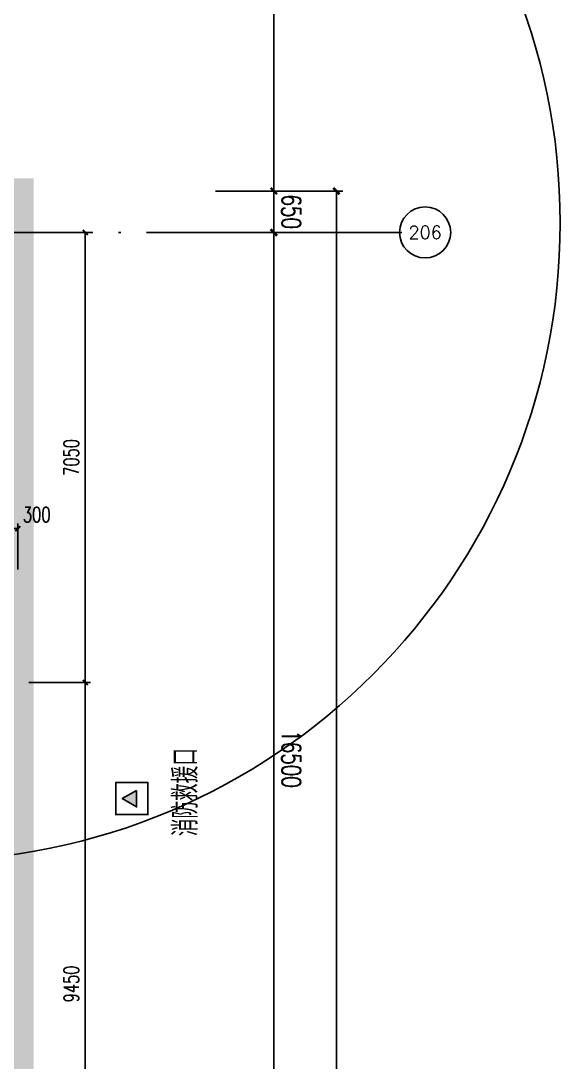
# Model space of a CAD drawing. Extents: x -821772 to -21949, y 506164 to 1049594.
# Drawn here: x -128007 to -119560, y 709570 to 725887 of the extents above; entities that cross this region are included whole.
import ezdxf
from ezdxf.enums import TextEntityAlignment as Align
from ezdxf.xclip import XClip

# ---------------------------------------------------------------- set-up
doc = ezdxf.new("R2010")
doc.units = 0
doc.header["$LTSCALE"] = 1000
doc.header["$MEASUREMENT"] = 0
doc.header["$XCLIPFRAME"] = 2
doc.linetypes.add('10平面20250807_t3$0$DOTE', pattern=[2.42, 2, -0.2, 0.02, -0.2])
doc.linetypes.add('DASH', pattern=[0.35, 0.25, -0.1])
doc.layers.get('Defpoints').update_dxf_attribs({"color": 210})
doc.layers.add('1-防火分区线', color=201, linetype='DASH', lineweight=50)
for name, color, linetype in [('10平面20250807_t3$0$A-AXIS-D', 8, 'Continuous'), ('10平面20250807_t3$0$A-AXIS-DOTE', 8, '10平面20250807_t3$0$DOTE'), ('10平面20250807_t3$0$A-AXIS-DP', 8, 'Continuous'), ('10平面20250807_t3$0$A-LIN-V', 8, 'Continuous'), ('10平面20250807_t3$0$A-TEXT', 8, 'Continuous'), ('10平面20250807_t3$0$AS-WALL', 8, 'Continuous'), ('10平面20250807_t3$0$PUB_TEXT', 8, 'Continuous'), ('10平面20250807_t3$0$RP-N2-01$0$$0$A-WIND-J', 8, 'Continuous'), ('10平面20250807_t3$0$RP-N2-01$0$A-WIND-J', 8, 'Continuous'), ('10平面20250807_t3$0$SB_ZF消火栓', 10, 'Continuous')]:
    doc.layers.add(name, color=color, linetype=linetype)
doc.styles.add('10平面20250807_t3$0$_TCH_AXIS', font='COMPLEX', dxfattribs={"bigfont": 'GBCBIG'})
doc.styles.add('10平面20250807_t3$0$_TCH_DIM', font='SIMPLEX', dxfattribs={"bigfont": 'GBCBIG'})
doc.styles.add('10平面20250807_t3$0$_TCH_DIM_T3', font='SIMPLEX', dxfattribs={"width": 0.705882, "bigfont": 'GBCBIG'})
doc.styles.add('10平面20250807_t3$0$A-DIM_T3', font='SIMPLEX', dxfattribs={"width": 0.705882, "bigfont": 'GBCBIG'})
doc.dimstyles.new('10平面20250807_t3$0$_TCH_ARCH&&100', dxfattribs={"dimtxt": 297.5, "dimasz": 100, "dimexe": 100, "dimexo": 100, "dimgap": 126.25, "dimtad": 1, "dimdec": 0, "dimzin": 0, "dimdsep": 46, "dimtxsty": '10平面20250807_t3$0$_TCH_DIM_T3', "dimblk": '10平面20250807_t3$0$_ArchTick', "dimcen": 0.09, "dimclrt": 7, "dimazin": 2, "dimtfac": 1, "dimtdec": 0, "dimtix": 1, "dimtmove": 2, "dimatfit": 3, "dimfxl": 0, "dimtolj": 1, "dimtzin": 0, "dimarcsym": 0})
doc.dimstyles.new('10平面20250807_t3$0$_TCH_ARCH&&80', dxfattribs={"dimtxt": 238, "dimasz": 80, "dimexe": 80, "dimexo": 80, "dimgap": 101, "dimtad": 1, "dimdec": 0, "dimzin": 0, "dimdsep": 46, "dimtxsty": '10平面20250807_t3$0$_TCH_DIM_T3', "dimblk": '10平面20250807_t3$0$_ArchTick', "dimcen": 0.09, "dimclrt": 7, "dimazin": 2, "dimtfac": 1, "dimtdec": 0, "dimtix": 1, "dimtmove": 2, "dimatfit": 3, "dimfxl": 0, "dimtolj": 1, "dimtzin": 0, "dimarcsym": 0})
doc.dimstyles.new('10平面20250807_t3$0$A-DIM&&100', dxfattribs={"dimtxt": 297.5, "dimasz": 100, "dimexe": 100, "dimexo": 100, "dimgap": 126.25, "dimtad": 1, "dimdec": 0, "dimzin": 0, "dimdsep": 46, "dimtxsty": '10平面20250807_t3$0$A-DIM_T3', "dimblk": '10平面20250807_t3$0$_ArchTick', "dimcen": 0.09, "dimclrt": 7, "dimazin": 2, "dimtfac": 1, "dimtdec": 0, "dimtix": 1, "dimtmove": 2, "dimatfit": 3, "dimfxl": 0, "dimtolj": 1, "dimtzin": 0, "dimarcsym": 0})

# ---------------------------------------------------------------- blocks, each defined once
blk = doc.blocks.new('10平面20250807_t3$0$_ArchTick')
at = {"color": 0, "linetype": 'ByBlock', "const_width": 0.4}
blk.add_lwpolyline([(-0.5, -0.5), (0.5, 0.5)], dxfattribs=at)
blk = doc.blocks.new('*D9958')
at = {"layer": '10平面20250807_t3$0$A-AXIS-D', "color": 0, "lineweight": -2}
for p, q in [((95776, -63700), (96792, -63700)), ((96692, -63700), (96692, -81600)), ((95776, -81600), (96792, -81600))]:
    blk.add_line(p, q, dxfattribs=at)
at = {"layer": 'Defpoints', "color": 0}
for p in [(95676, -63700), (95676, -81600), (96692, -81600)]:
    blk.add_point(p, dxfattribs=at)
at = {"layer": '10平面20250807_t3$0$A-AXIS-D', "color": 0, "lineweight": -2, "xscale": 100, "yscale": 100, "zscale": 100}
for p, rotation in [((96692, -63700), 90), ((96692, -81600), 270)]:
    blk.add_blockref('10平面20250807_t3$0$_ArchTick', p, dxfattribs=dict(at, rotation=rotation))
at = {"layer": '10平面20250807_t3$0$A-AXIS-D', "color": 7, "insert": (96967, -72650), "char_height": 297.5, "attachment_point": 5, "rotation": 270, "style": '10平面20250807_t3$0$A-DIM_T3'}
blk.add_mtext('\\A1;17900', dxfattribs=at)
blk = doc.blocks.new('*D9959')
at = {"layer": '10平面20250807_t3$0$A-AXIS-D', "color": 0, "lineweight": -2}
for p, q in [((95776, -81600), (96792, -81600)), ((96692, -81600), (96692, -82250)), ((95776, -82250), (96792, -82250))]:
    blk.add_line(p, q, dxfattribs=at)
at = {"layer": 'Defpoints', "color": 0}
for p in [(95676, -81600), (95676, -82250), (96692, -82250)]:
    blk.add_point(p, dxfattribs=at)
at = {"layer": '10平面20250807_t3$0$A-AXIS-D', "color": 0, "lineweight": -2, "xscale": 100, "yscale": 100, "zscale": 100}
for p, rotation in [((96692, -81600), 90), ((96692, -82250), 270)]:
    blk.add_blockref('10平面20250807_t3$0$_ArchTick', p, dxfattribs=dict(at, rotation=rotation))
at = {"layer": '10平面20250807_t3$0$A-AXIS-D', "color": 7, "insert": (96967, -81925), "char_height": 297.5, "attachment_point": 5, "rotation": 270, "style": '10平面20250807_t3$0$A-DIM_T3'}
blk.add_mtext('\\A1;650', dxfattribs=at)
blk = doc.blocks.new('*D9960')
at = {"layer": '10平面20250807_t3$0$A-AXIS-D', "color": 0, "lineweight": -2}
for p, q in [((95776, -82250), (96792, -82250)), ((96692, -82250), (96692, -98750)), ((95776, -98750), (96792, -98750))]:
    blk.add_line(p, q, dxfattribs=at)
at = {"layer": 'Defpoints', "color": 0}
for p in [(95676, -82250), (95676, -98750), (96692, -98750)]:
    blk.add_point(p, dxfattribs=at)
at = {"layer": '10平面20250807_t3$0$A-AXIS-D', "color": 0, "lineweight": -2, "xscale": 100, "yscale": 100, "zscale": 100}
for p, rotation in [((96692, -82250), 90), ((96692, -98750), 270)]:
    blk.add_blockref('10平面20250807_t3$0$_ArchTick', p, dxfattribs=dict(at, rotation=rotation))
at = {"layer": '10平面20250807_t3$0$A-AXIS-D', "color": 7, "insert": (96967, -90500), "char_height": 297.5, "attachment_point": 5, "rotation": 270, "style": '10平面20250807_t3$0$A-DIM_T3'}
blk.add_mtext('\\A1;16500', dxfattribs=at)
blk = doc.blocks.new('*D10046')
at = {"layer": '10平面20250807_t3$0$A-AXIS-D', "color": 0, "lineweight": -2}
for p, q in [((95876, -81600), (97772, -81600)), ((97672, -81600), (97672, -165400)), ((95876, -165400), (97772, -165400))]:
    blk.add_line(p, q, dxfattribs=at)
at = {"layer": 'Defpoints', "color": 0}
for p in [(95776, -81600), (95776, -165400), (97672, -165400)]:
    blk.add_point(p, dxfattribs=at)
at = {"layer": '10平面20250807_t3$0$A-AXIS-D', "color": 0, "lineweight": -2, "xscale": 100, "yscale": 100, "zscale": 100}
for p, rotation in [((97672, -81600), 90), ((97672, -165400), 270)]:
    blk.add_blockref('10平面20250807_t3$0$_ArchTick', p, dxfattribs=dict(at, rotation=rotation))
at = {"layer": '10平面20250807_t3$0$A-AXIS-D', "color": 7, "insert": (97947, -123500), "char_height": 297.5, "attachment_point": 5, "rotation": 270, "style": '10平面20250807_t3$0$_TCH_DIM_T3'}
blk.add_mtext('\\A1;83800', dxfattribs=at)
blk = doc.blocks.new('10平面20250807_t3$0$RP-N2-01$0$$0$xfjy')
at = {"layer": '10平面20250807_t3$0$RP-N2-01$0$$0$A-WIND-J'}
h = blk.add_hatch(color=256, dxfattribs=at)
h.dxf.hatch_style = 1
h.paths.add_polyline_path([(1141876, -26214), (1142135, -26214), (1142005, -25989)])
at = {"layer": '10平面20250807_t3$0$RP-N2-01$0$$0$A-WIND-J', "const_width": 25}
blk.add_lwpolyline([(1141755, -25889), (1141755, -26389), (1142255, -26389), (1142255, -25889)], close=True, dxfattribs=at)
at = {"layer": '10平面20250807_t3$0$RP-N2-01$0$$0$A-WIND-J'}
for points in [[(1141755, -26389), (1142255, -26389), (1142255, -25889), (1141755, -25889)], [(1141876, -26214), (1142135, -26214), (1142005, -25989)]]:
    blk.add_lwpolyline(points, close=True, dxfattribs=at)
blk = doc.blocks.new('10平面20250807_t3$0$RP-N2-01$0$xfjy')
at = {"layer": '10平面20250807_t3$0$RP-N2-01$0$$0$A-WIND-J'}
blk.add_blockref('10平面20250807_t3$0$RP-N2-01$0$$0$xfjy', (0, 0), dxfattribs=at)
blk = doc.blocks.new('10平面20250807_t3$0$1232')
at = {"layer": '10平面20250807_t3$0$RP-N2-01$0$A-WIND-J', "xscale": -1.000000000000001, "rotation": 90}
blk.add_blockref('10平面20250807_t3$0$RP-N2-01$0$xfjy', (-152409, 1855705, 0), dxfattribs=at)
at = {"layer": '10平面20250807_t3$0$A-TEXT', "style": '10平面20250807_t3$0$_TCH_DIM'}
blk.add_text('消防救援口', height=384.1, rotation=90, dxfattribs=at).set_placement((-125237, 713110, 0))
blk = doc.blocks.new('10平面20250807_t3$0$A$C5D961328')
at = {"layer": '10平面20250807_t3$0$A-LIN-V', "ltscale": 500}
blk.add_circle((350, 40), 10001, dxfattribs=at)
blk = doc.blocks.new('10平面20250807_t3$0$234243242332')
at = {"layer": '10平面20250807_t3$0$SB_ZF消火栓', "rotation": 180}
blk.add_blockref('10平面20250807_t3$0$A$C5D961328', (-129211, 722760), dxfattribs=at)
blk = doc.blocks.new('*D11749')
at = {"layer": '10平面20250807_t3$0$A-AXIS-DP', "color": 0, "lineweight": -2}
for p, q in [((-128354, 717290), (-128354, 718010)), ((-128054, 717290), (-128054, 718010)), ((-128354, 717930), (-128054, 717930))]:
    blk.add_line(p, q, dxfattribs=at)
at = {"layer": 'Defpoints', "color": 0}
for p in [(-128054, 717930), (-128354, 717210), (-128054, 717210)]:
    blk.add_point(p, dxfattribs=at)
at = {"layer": '10平面20250807_t3$0$A-AXIS-DP', "color": 0, "lineweight": -2, "xscale": 80, "yscale": 80, "zscale": 80, "rotation": 180}
blk.add_blockref('10平面20250807_t3$0$_ArchTick', (-128354, 717930), dxfattribs=at)
at = {"layer": '10平面20250807_t3$0$A-AXIS-DP', "color": 0, "lineweight": -2, "xscale": 80, "yscale": 80, "zscale": 80}
blk.add_blockref('10平面20250807_t3$0$_ArchTick', (-128054, 717930), dxfattribs=at)
at = {"layer": '10平面20250807_t3$0$A-AXIS-DP', "color": 7, "insert": (-127758, 718150), "char_height": 238, "attachment_point": 5, "style": '10平面20250807_t3$0$_TCH_DIM_T3'}
blk.add_mtext('\\A1;300', dxfattribs=at)
blk = doc.blocks.new('*D12365')
at = {"layer": '10平面20250807_t3$0$A-AXIS-DP', "color": 0, "lineweight": -2}
for p, q in [((-127880, 722570), (-126917, 722570)), ((-126997, 715520), (-126997, 722570)), ((-127880, 715520), (-126917, 715520))]:
    blk.add_line(p, q, dxfattribs=at)
at = {"layer": 'Defpoints', "color": 0}
for p in [(-127960, 722570), (-126997, 722570), (-127960, 715520)]:
    blk.add_point(p, dxfattribs=at)
at = {"layer": '10平面20250807_t3$0$A-AXIS-DP', "color": 0, "lineweight": -2, "xscale": 80, "yscale": 80, "zscale": 80}
for p, rotation in [((-126997, 722570), 90), ((-126997, 715520), 270)]:
    blk.add_blockref('10平面20250807_t3$0$_ArchTick', p, dxfattribs=dict(at, rotation=rotation))
at = {"layer": '10平面20250807_t3$0$A-AXIS-DP', "color": 7, "insert": (-127217, 719045), "char_height": 238, "attachment_point": 5, "rotation": 90, "style": '10平面20250807_t3$0$_TCH_DIM_T3'}
blk.add_mtext('\\A1;7050', dxfattribs=at)
blk = doc.blocks.new('*D12366')
at = {"layer": '10平面20250807_t3$0$A-AXIS-DP', "color": 0, "lineweight": -2}
for p, q in [((-127880, 715520), (-126917, 715520)), ((-126997, 706070), (-126997, 715520)), ((-127880, 706070), (-126917, 706070))]:
    blk.add_line(p, q, dxfattribs=at)
at = {"layer": 'Defpoints', "color": 0}
for p in [(-127960, 715520), (-126997, 715520), (-127960, 706070)]:
    blk.add_point(p, dxfattribs=at)
at = {"layer": '10平面20250807_t3$0$A-AXIS-DP', "color": 0, "lineweight": -2, "xscale": 80, "yscale": 80, "zscale": 80}
for p, rotation in [((-126997, 715520), 90), ((-126997, 706070), 270)]:
    blk.add_blockref('10平面20250807_t3$0$_ArchTick', p, dxfattribs=dict(at, rotation=rotation))
at = {"layer": '10平面20250807_t3$0$A-AXIS-DP', "color": 7, "insert": (-127217, 710795), "char_height": 238, "attachment_point": 5, "rotation": 90, "style": '10平面20250807_t3$0$_TCH_DIM_T3'}
blk.add_mtext('\\A1;9450', dxfattribs=at)
blk = doc.blocks.new('10平面20250807_t3$0$dote')
at = {"layer": '10平面20250807_t3$0$A-AXIS-D'}
blk.add_circle((99061.5, -82248.9), 400, dxfattribs=at)
at = {"layer": '10平面20250807_t3$0$A-AXIS-DOTE', "ltscale": 2}
blk.add_line((98696.4, -82250), (-75513.6, -82250), dxfattribs=at)
at = {"layer": '10平面20250807_t3$0$PUB_TEXT', "style": '10平面20250807_t3$0$_TCH_AXIS'}
blk.add_text('206', height=202.97, dxfattribs=at).set_placement((98800.5, -82350.4), (99322.4, -82350.4), align=Align.FIT)
at = {"layer": '10平面20250807_t3$0$A-AXIS-D'}
for base, p1, p2, dimstyle, picture, middle in [((96692.2, -81600), (95676.4, -63700), (95676.4, -81600), '10平面20250807_t3$0$A-DIM&&100', '*D9958', (96967.2, -72650)), ((96692.2, -82250), (95676.4, -81600), (95676.4, -82250), '10平面20250807_t3$0$A-DIM&&100', '*D9959', (96967.2, -81925)), ((97671.9, -165400), (95776.4, -81600), (95776.4, -165400), '10平面20250807_t3$0$_TCH_ARCH&&100', '*D10046', (97946.9, -123500)), ((96692.2, -98750), (95676.4, -82250), (95676.4, -98750), '10平面20250807_t3$0$A-DIM&&100', '*D9960', (96967.2, -90500))]:
    dim = blk.add_linear_dim(base=base, p1=p1, p2=p2, angle=270, dimstyle=dimstyle, override={"dimgap": 0}, dxfattribs=at)
    dim.commit()
    dim.dimension.update_dxf_attribs({"geometry": picture, "text_midpoint": middle, "dimtype": 129, "text_rotation": 270})
blk = doc.blocks.new('10平面20250807_t3')
blk.add_blockref('10平面20250807_t3$0$1232', (0, 0))
at = {"layer": '10平面20250807_t3$0$AS-WALL'}
blk.add_blockref('10平面20250807_t3$0$dote', (-220736.4, 804820), dxfattribs=at)
at = {"layer": '10平面20250807_t3$0$SB_ZF消火栓', "linetype": 'Continuous'}
blk.add_blockref('10平面20250807_t3$0$234243242332', (0, 0), dxfattribs=at)
at = {"layer": '10平面20250807_t3$0$A-AXIS-DP'}
for p1, p2, picture, middle in [((-127960, 715520), (-127960, 722570), '*D12365', (-127216.8, 719045)), ((-127960, 706070), (-127960, 715520), '*D12366', (-127216.8, 710795))]:
    dim = blk.add_aligned_dim(p1=p1, p2=p2, distance=-963.2, dimstyle='10平面20250807_t3$0$_TCH_ARCH&&80', dxfattribs=at)
    dim.commit()
    dim.dimension.update_dxf_attribs({"geometry": picture, "text_midpoint": middle})
dim = blk.add_linear_dim(base=(-128054.2, 717930), p1=(-128354.2, 717210), p2=(-128054.2, 717210), angle=360, dimstyle='10平面20250807_t3$0$_TCH_ARCH&&80', dxfattribs=at)
dim.commit()
dim.dimension.update_dxf_attribs({"geometry": '*D11749', "text_midpoint": (-127758.2, 718150), "dimtype": 129})

msp = doc.modelspace()

# ---------------------------------------------------------------- block references
at = {"ltscale": 100}
ref = msp.add_blockref('10平面20250807_t3', (0, 0), dxfattribs=at)
XClip(ref).set_block_clipping_path([(-386212.6353242097, 506163.79756496), (-21948.7593967821, 884998.2285294847)])

# ---------------------------------------------------------------- next in the draw order: linework, layer by layer
at = {"layer": '1-防火分区线', "color": 1, "linetype": 'DASH', "ltscale": 5, "const_width": 500}
msp.add_lwpolyline([(-198854.2, 723170), (-146254.2, 723170), (-146254.2, 722670), (-144854.2, 722670), (-144854.2, 723170), (-128054.2, 723170), (-128054.2, 639470), (-144854.2, 639470), (-144854.2, 639970), (-146254.2, 639970), (-146254.2, 639470), (-198854.2, 639470)], dxfattribs=at)

doc.saveas('drawing.dxf')
